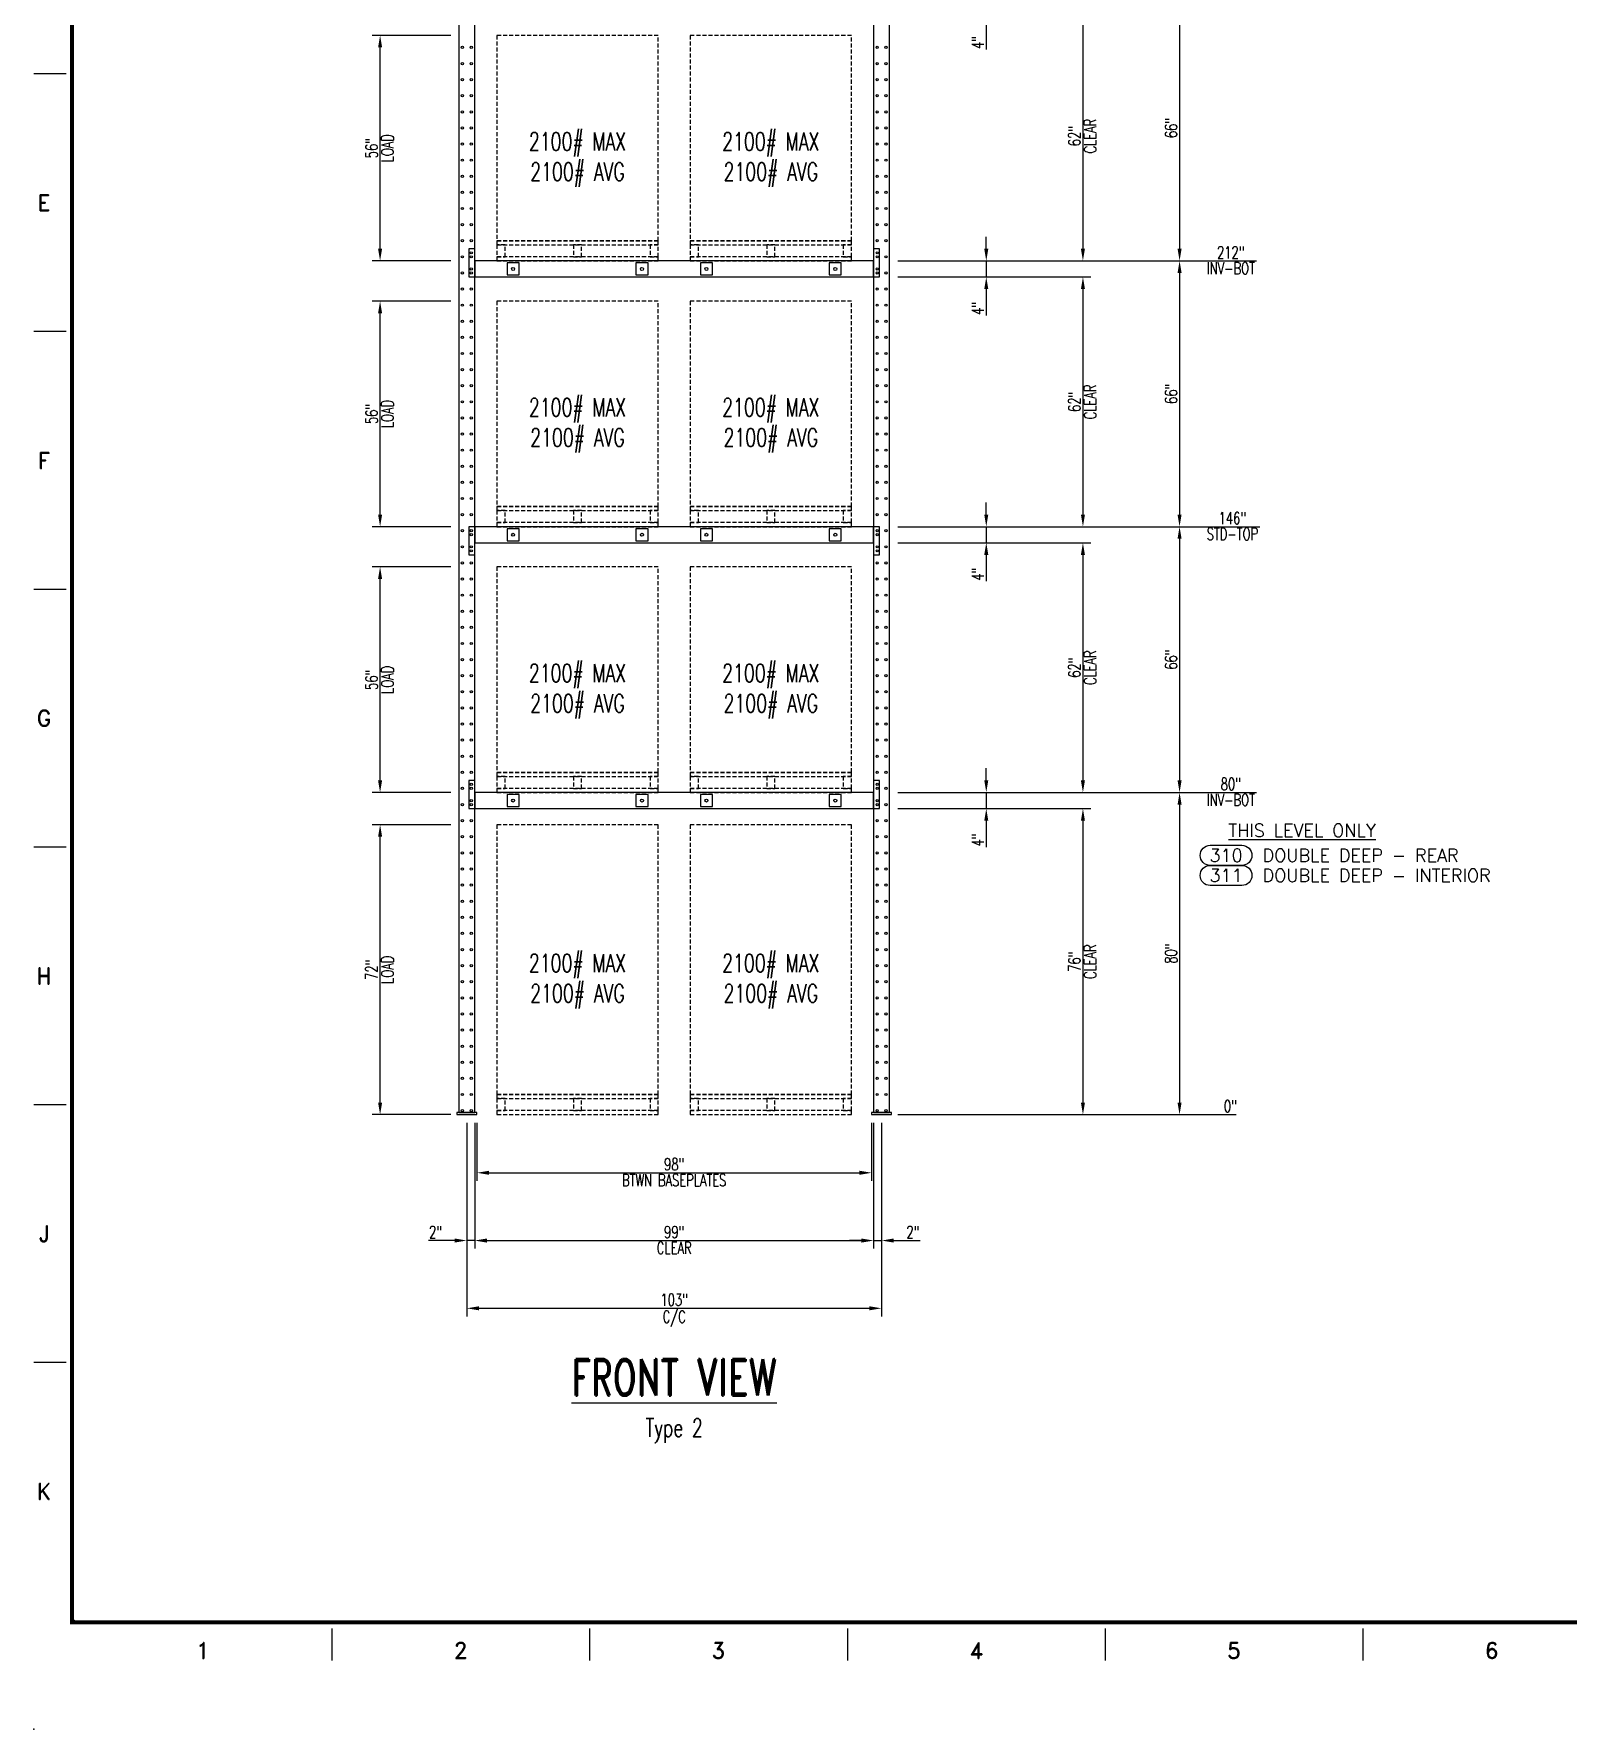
# Model space of a CAD drawing. Extents: x -81 to 963, y -153 to 541.
# Drawn here: x -80.6 to 300.3, y -152.6 to 268.4 of the extents above; entities that cross this region are included whole.
import ezdxf
from ezdxf.enums import TextEntityAlignment as Align

# ---------------------------------------------------------------- set-up
doc = ezdxf.new("R2010")
doc.units = 0
doc.header["$LTSCALE"] = 8
doc.header["$MEASUREMENT"] = 0
doc.linetypes.add('HIDDEN2', pattern=[0.1875, 0.125, -0.0625])
doc.layers.get('DEFPOINTS').update_dxf_attribs({"linetype": 'CONTINUOUS'})
for name, color, linetype in [('BORD', 15, 'CONTINUOUS'), ('FDIM', 2, 'CONTINUOUS'), ('RACKDIM', 7, 'CONTINUOUS'), ('RACKLABEL', 7, 'CONTINUOUS'), ('RACKLOAD', 254, 'HIDDEN2'), ('RACKPALLET', 254, 'HIDDEN2'), ('RACKSHELF', 20, 'CONTINUOUS'), ('RACKUPRIGHT', 180, 'CONTINUOUS'), ('TEXTL', 3, 'CONTINUOUS')]:
    doc.layers.add(name, color=color, linetype=linetype)
doc.styles.add('2thirds', font='romans.shx', dxfattribs={"width": 0.7})
doc.styles.add('DCMARCH', font='stylu.ttf', dxfattribs={"width": 0.75, "oblique": 15})
doc.styles.add('ROMAND', font='ROMAND')
doc.styles.add('SIMPLEX', font='SIMPLEX')
doc.styles.add('TXT06', font='ROMAND', dxfattribs={"bigfont": 'SPECIAL'})
doc.dimstyles.new('2tfrac16', dxfattribs={"dimscale": 32, "dimtxt": 0.0938, "dimasz": 0.0938, "dimexe": 0.0625, "dimexo": 0.0625, "dimgap": 0.01, "dimtad": 1, "dimdec": 4, "dimzin": 1, "dimdsep": 46, "dimlunit": 5, "dimtxsty": '2thirds', "dimcen": 0.0625, "dimclrd": 256, "dimclre": 256, "dimclrt": 256, "dimadec": 0, "dimazin": 0, "dimtfac": 0.75, "dimtdec": 4, "dimtmove": 0, "dimatfit": 0, "dimfxl": 1, "dimtvp": 0.75, "dimfrac": 2, "dimtolj": 1, "dimtzin": 0, "dimarcsym": 0})

# ---------------------------------------------------------------- blocks, each defined once
blk = doc.blocks.new('*D1')
at = {"layer": 'DEFPOINTS', "color": 0}
for p in [(26.87, 0), (129.87, 0), (129.87, -48.08)]:
    blk.add_point(p, dxfattribs=at)
at = {"layer": 'RACKDIM', "lineweight": -2}
for p, q in [((26.87, -2), (26.87, -50.08)), ((129.87, -2), (129.87, -50.08)), ((29.87, -48.08), (126.87, -48.08))]:
    blk.add_line(p, q, dxfattribs=at)
at = {"layer": 'RACKDIM'}
for points in [[(29.87, -47.58), (29.87, -48.58), (26.87, -48.08)], [(126.87, -47.58), (126.87, -48.58), (129.87, -48.08)]]:
    blk.add_solid(points, dxfattribs=at)
at = {"layer": 'RACKDIM', "char_height": 3.002, "attachment_point": 5, "style": '2thirds'}
for s, insert in [('\\A1;103"', (78.37, -45.97)), ('\\A1;C/C', (78.37, -50.69))]:
    blk.add_mtext(s, dxfattribs=dict(at, insert=insert))
blk = doc.blocks.new('*D2')
at = {"layer": 'DEFPOINTS', "color": 0}
for p in [(28.87, 0), (127.87, 0), (127.87, -31.26)]:
    blk.add_point(p, dxfattribs=at)
at = {"layer": 'RACKDIM', "lineweight": -2}
for p, q in [((28.87, -2), (28.87, -33.26)), ((127.87, -2), (127.87, -33.26)), ((31.87, -31.26), (124.87, -31.26))]:
    blk.add_line(p, q, dxfattribs=at)
at = {"layer": 'RACKDIM'}
for points in [[(31.87, -30.75), (31.87, -31.76), (28.87, -31.26)], [(124.87, -30.75), (124.87, -31.76), (127.87, -31.26)]]:
    blk.add_solid(points, dxfattribs=at)
at = {"layer": 'RACKDIM', "char_height": 3.002, "attachment_point": 5, "style": '2thirds'}
for s, insert in [('\\A1;99"', (78.37, -29.15)), ('\\A1;CLEAR', (78.37, -33.08))]:
    blk.add_mtext(s, dxfattribs=dict(at, insert=insert))
blk = doc.blocks.new('*D3')
at = {"layer": 'DEFPOINTS', "color": 0}
for p in [(26.87, 0), (28.87, 0), (26.87, -31.26)]:
    blk.add_point(p, dxfattribs=at)
at = {"layer": 'RACKDIM', "lineweight": -2}
for p, q in [((26.87, -2), (26.87, -33.26)), ((28.87, -2), (28.87, -33.26)), ((23.87, -31.26), (17.33, -31.26)), ((28.87, -31.26), (26.87, -31.26)), ((31.87, -31.26), (34.87, -31.26))]:
    blk.add_line(p, q, dxfattribs=at)
at = {"layer": 'RACKDIM'}
for points in [[(23.87, -30.75), (23.87, -31.76), (26.87, -31.26)], [(31.87, -30.75), (31.87, -31.76), (28.87, -31.26)]]:
    blk.add_solid(points, dxfattribs=at)
at = {"layer": 'RACKDIM', "insert": (19.1, -29.15), "char_height": 3.002, "attachment_point": 5, "style": '2thirds'}
blk.add_mtext('\\A1;2"', dxfattribs=at)
blk = doc.blocks.new('*D4')
at = {"layer": 'DEFPOINTS', "color": 0}
for p in [(127.87, 0), (129.87, 0), (129.87, -31.26)]:
    blk.add_point(p, dxfattribs=at)
at = {"layer": 'RACKDIM', "lineweight": -2}
for p, q in [((127.87, -2), (127.87, -33.26)), ((129.87, -2), (129.87, -33.26)), ((124.87, -31.26), (121.87, -31.26)), ((127.87, -31.26), (129.87, -31.26)), ((132.87, -31.26), (139.42, -31.26))]:
    blk.add_line(p, q, dxfattribs=at)
at = {"layer": 'RACKDIM'}
for points in [[(124.87, -30.75), (124.87, -31.76), (127.87, -31.26)], [(132.87, -30.75), (132.87, -31.76), (129.87, -31.26)]]:
    blk.add_solid(points, dxfattribs=at)
at = {"layer": 'RACKDIM', "insert": (137.65, -29.15), "char_height": 3.002, "attachment_point": 5, "style": '2thirds'}
blk.add_mtext('\\A1;2"', dxfattribs=at)
blk = doc.blocks.new('*D5')
at = {"layer": 'DEFPOINTS', "color": 0}
for p in [(29.37, 0), (127.37, 0), (127.37, -14.43)]:
    blk.add_point(p, dxfattribs=at)
at = {"layer": 'RACKDIM', "lineweight": -2}
for p, q in [((29.37, -2), (29.37, -16.43)), ((127.37, -2), (127.37, -16.43)), ((32.37, -14.43), (124.37, -14.43))]:
    blk.add_line(p, q, dxfattribs=at)
at = {"layer": 'RACKDIM'}
for points in [[(32.37, -13.93), (32.37, -14.93), (29.37, -14.43)], [(124.37, -13.93), (124.37, -14.93), (127.37, -14.43)]]:
    blk.add_solid(points, dxfattribs=at)
at = {"layer": 'RACKDIM', "attachment_point": 5, "style": '2thirds'}
for s, insert, char_height in [('\\A1;98"', (78.37, -12.32), 3.002), ('\\A1;BTWN BASEPLATES', (78.37, -16.25), 3.0016)]:
    blk.add_mtext(s, dxfattribs=dict(at, insert=insert, char_height=char_height))
blk = doc.blocks.new('*D6')
at = {"layer": 'DEFPOINTS', "color": 0}
for p in [(28.87, 0), (132.37, 0), (214.72, 0)]:
    blk.add_point(p, dxfattribs=at)
at = {"layer": 'RACKDIM', "lineweight": -2}
for p, q in [((134.37, 0), (202.71, 0)), ((202.71, 0), (208.72, 0)), ((208.72, 0), (217.94, 0))]:
    blk.add_line(p, q, dxfattribs=at)
at = {"layer": 'RACKDIM', "char_height": 3.002, "attachment_point": 5, "style": '2thirds'}
for s, insert in [('\\A1;0"', (216.49, 2.11)), ('\\A1;', (216.49, -1.82))]:
    blk.add_mtext(s, dxfattribs=dict(at, insert=insert))
blk = doc.blocks.new('*D7')
at = {"layer": 'DEFPOINTS', "color": 0}
for p in [(5.34, 72), (24.87, 72), (24.87, 0)]:
    blk.add_point(p, dxfattribs=at)
at = {"layer": 'RACKDIM', "lineweight": -2}
for p, q in [((22.87, 72), (3.34, 72)), ((5.34, 3), (5.34, 69)), ((22.87, 0), (3.34, 0))]:
    blk.add_line(p, q, dxfattribs=at)
at = {"layer": 'RACKDIM'}
for points in [[(4.84, 69), (5.84, 69), (5.34, 72)], [(4.84, 3), (5.84, 3), (5.34, 0)]]:
    blk.add_solid(points, dxfattribs=at)
at = {"layer": 'RACKDIM', "char_height": 3.002, "attachment_point": 5, "rotation": 89.9998, "style": '2thirds'}
for s, insert in [('\\A1;72"', (3.23, 36)), ('\\A1;LOAD', (7.16, 36))]:
    blk.add_mtext(s, dxfattribs=dict(at, insert=insert))
blk = doc.blocks.new('*D8')
at = {"layer": 'DEFPOINTS', "color": 0}
for p in [(131.87, 80), (131.87, 76), (155.87, 76)]:
    blk.add_point(p, dxfattribs=at)
at = {"layer": 'RACKDIM', "lineweight": -2}
for p, q in [((155.87, 83), (155.87, 86)), ((133.87, 80), (157.87, 80)), ((155.87, 80), (155.87, 76)), ((133.87, 76), (157.87, 76)), ((155.87, 73), (155.87, 66.46))]:
    blk.add_line(p, q, dxfattribs=at)
at = {"layer": 'RACKDIM'}
for points in [[(155.37, 83), (156.37, 83), (155.87, 80)], [(155.37, 73), (156.37, 73), (155.87, 76)]]:
    blk.add_solid(points, dxfattribs=at)
at = {"layer": 'RACKDIM', "insert": (153.76, 68.23), "char_height": 3.002, "attachment_point": 5, "rotation": 89.9998, "style": '2thirds'}
blk.add_mtext('\\A1;4"', dxfattribs=at)
blk = doc.blocks.new('*D9')
at = {"layer": 'DEFPOINTS', "color": 0}
for p in [(131.87, 76), (131.87, 0), (179.87, 0)]:
    blk.add_point(p, dxfattribs=at)
at = {"layer": 'RACKDIM', "lineweight": -2}
for p, q in [((133.87, 76), (181.87, 76)), ((179.87, 73), (179.87, 3)), ((133.87, 0), (181.87, 0))]:
    blk.add_line(p, q, dxfattribs=at)
at = {"layer": 'RACKDIM'}
for points in [[(179.37, 73), (180.37, 73), (179.87, 76)], [(179.37, 3), (180.37, 3), (179.87, 0)]]:
    blk.add_solid(points, dxfattribs=at)
at = {"layer": 'RACKDIM', "char_height": 3.002, "attachment_point": 5, "rotation": 89.9998, "style": '2thirds'}
for s, insert in [('\\A1;76"', (177.76, 38)), ('\\A1;CLEAR', (181.69, 38))]:
    blk.add_mtext(s, dxfattribs=dict(at, insert=insert))
blk = doc.blocks.new('*D10')
at = {"layer": 'DEFPOINTS', "color": 0}
for p in [(131.87, 80), (131.87, 0), (203.87, 0)]:
    blk.add_point(p, dxfattribs=at)
at = {"layer": 'RACKDIM', "lineweight": -2}
for p, q in [((133.87, 80), (205.87, 80)), ((203.87, 77), (203.87, 3)), ((133.87, 0), (205.87, 0))]:
    blk.add_line(p, q, dxfattribs=at)
at = {"layer": 'RACKDIM'}
for points in [[(203.37, 77), (204.37, 77), (203.87, 80)], [(203.37, 3), (204.37, 3), (203.87, 0)]]:
    blk.add_solid(points, dxfattribs=at)
at = {"layer": 'RACKDIM', "insert": (201.76, 40), "char_height": 3.002, "attachment_point": 5, "rotation": 89.9998, "style": '2thirds'}
blk.add_mtext('\\A1;80"', dxfattribs=at)
blk = doc.blocks.new('*D11')
at = {"layer": 'DEFPOINTS', "color": 0}
for p in [(131.87, 80), (209.87, 80), (28.87, 0)]:
    blk.add_point(p, dxfattribs=at)
at = {"layer": 'RACKDIM', "lineweight": -2}
blk.add_line((133.87, 80), (223, 80), dxfattribs=at)
at = {"layer": 'RACKDIM', "attachment_point": 5, "style": '2thirds'}
for s, insert, char_height in [('\\A1;80"', (216.59, 82.11), 3.002), ('\\A1;INV-BOT', (216.59, 78.18), 3.0016)]:
    blk.add_mtext(s, dxfattribs=dict(at, insert=insert, char_height=char_height))
blk = doc.blocks.new('*D12')
at = {"layer": 'DEFPOINTS', "color": 0}
for p in [(5.34, 136), (24.87, 136), (24.87, 80)]:
    blk.add_point(p, dxfattribs=at)
at = {"layer": 'RACKDIM', "lineweight": -2}
for p, q in [((22.87, 136), (3.34, 136)), ((5.34, 83), (5.34, 133)), ((22.87, 80), (3.34, 80))]:
    blk.add_line(p, q, dxfattribs=at)
at = {"layer": 'RACKDIM'}
for points in [[(4.84, 133), (5.84, 133), (5.34, 136)], [(4.84, 83), (5.84, 83), (5.34, 80)]]:
    blk.add_solid(points, dxfattribs=at)
at = {"layer": 'RACKDIM', "char_height": 3.002, "attachment_point": 5, "rotation": 89.9998, "style": '2thirds'}
for s, insert in [('\\A1;56"', (3.23, 108)), ('\\A1;LOAD', (7.16, 108))]:
    blk.add_mtext(s, dxfattribs=dict(at, insert=insert))
blk = doc.blocks.new('*D13')
at = {"layer": 'DEFPOINTS', "color": 0}
for p in [(131.87, 146), (131.87, 142), (155.87, 142)]:
    blk.add_point(p, dxfattribs=at)
at = {"layer": 'RACKDIM', "lineweight": -2}
for p, q in [((155.87, 149), (155.87, 152)), ((133.87, 146), (157.87, 146)), ((155.87, 146), (155.87, 142)), ((133.87, 142), (157.87, 142)), ((155.87, 139), (155.87, 132.46))]:
    blk.add_line(p, q, dxfattribs=at)
at = {"layer": 'RACKDIM'}
for points in [[(155.37, 149), (156.37, 149), (155.87, 146)], [(155.37, 139), (156.37, 139), (155.87, 142)]]:
    blk.add_solid(points, dxfattribs=at)
at = {"layer": 'RACKDIM', "insert": (153.76, 134.23), "char_height": 3.002, "attachment_point": 5, "rotation": 89.9998, "style": '2thirds'}
blk.add_mtext('\\A1;4"', dxfattribs=at)
blk = doc.blocks.new('*D14')
at = {"layer": 'DEFPOINTS', "color": 0}
for p in [(131.87, 142), (131.87, 80), (179.87, 80)]:
    blk.add_point(p, dxfattribs=at)
at = {"layer": 'RACKDIM', "lineweight": -2}
for p, q in [((133.87, 142), (181.87, 142)), ((179.87, 139), (179.87, 83)), ((133.87, 80), (181.87, 80))]:
    blk.add_line(p, q, dxfattribs=at)
at = {"layer": 'RACKDIM'}
for points in [[(179.37, 139), (180.37, 139), (179.87, 142)], [(179.37, 83), (180.37, 83), (179.87, 80)]]:
    blk.add_solid(points, dxfattribs=at)
at = {"layer": 'RACKDIM', "char_height": 3.002, "attachment_point": 5, "rotation": 89.9998, "style": '2thirds'}
for s, insert in [('\\A1;CLEAR', (181.69, 111)), ('\\A1;62"', (177.76, 111))]:
    blk.add_mtext(s, dxfattribs=dict(at, insert=insert))
blk = doc.blocks.new('*D15')
at = {"layer": 'DEFPOINTS', "color": 0}
for p in [(131.87, 146), (131.87, 80), (203.87, 80)]:
    blk.add_point(p, dxfattribs=at)
at = {"layer": 'RACKDIM', "lineweight": -2}
for p, q in [((133.87, 146), (205.87, 146)), ((203.87, 143), (203.87, 83)), ((133.87, 80), (205.87, 80))]:
    blk.add_line(p, q, dxfattribs=at)
at = {"layer": 'RACKDIM'}
for points in [[(203.37, 143), (204.37, 143), (203.87, 146)], [(203.37, 83), (204.37, 83), (203.87, 80)]]:
    blk.add_solid(points, dxfattribs=at)
at = {"layer": 'RACKDIM', "insert": (201.76, 113), "char_height": 3.002, "attachment_point": 5, "rotation": 89.9998, "style": '2thirds'}
blk.add_mtext('\\A1;66"', dxfattribs=at)
blk = doc.blocks.new('*D16')
at = {"layer": 'DEFPOINTS', "color": 0}
for p in [(131.87, 146), (209.87, 146), (28.87, 0)]:
    blk.add_point(p, dxfattribs=at)
at = {"layer": 'RACKDIM', "lineweight": -2}
blk.add_line((133.87, 146), (223.8, 146), dxfattribs=at)
at = {"layer": 'RACKDIM', "attachment_point": 5, "style": '2thirds'}
for s, insert, char_height in [('\\A1;146"', (216.99, 148.11), 3.002), ('\\A1;STD-TOP', (216.99, 144.18), 3.0016)]:
    blk.add_mtext(s, dxfattribs=dict(at, insert=insert, char_height=char_height))
blk = doc.blocks.new('*D17')
at = {"layer": 'DEFPOINTS', "color": 0}
for p in [(5.34, 202), (24.87, 202), (24.87, 146)]:
    blk.add_point(p, dxfattribs=at)
at = {"layer": 'RACKDIM', "lineweight": -2}
for p, q in [((22.87, 202), (3.34, 202)), ((5.34, 149), (5.34, 199)), ((22.87, 146), (3.34, 146))]:
    blk.add_line(p, q, dxfattribs=at)
at = {"layer": 'RACKDIM'}
for points in [[(4.84, 199), (5.84, 199), (5.34, 202)], [(4.84, 149), (5.84, 149), (5.34, 146)]]:
    blk.add_solid(points, dxfattribs=at)
at = {"layer": 'RACKDIM', "char_height": 3.002, "attachment_point": 5, "rotation": 89.9998, "style": '2thirds'}
for s, insert in [('\\A1;LOAD', (7.16, 174)), ('\\A1;56"', (3.23, 174))]:
    blk.add_mtext(s, dxfattribs=dict(at, insert=insert))
blk = doc.blocks.new('*D18')
at = {"layer": 'DEFPOINTS', "color": 0}
for p in [(131.87, 212), (131.87, 208), (155.87, 208)]:
    blk.add_point(p, dxfattribs=at)
at = {"layer": 'RACKDIM', "lineweight": -2}
for p, q in [((155.87, 215), (155.87, 218)), ((133.87, 212), (157.87, 212)), ((155.87, 212), (155.87, 208)), ((133.87, 208), (157.87, 208)), ((155.87, 205), (155.87, 198.46))]:
    blk.add_line(p, q, dxfattribs=at)
at = {"layer": 'RACKDIM'}
for points in [[(155.37, 215), (156.37, 215), (155.87, 212)], [(155.37, 205), (156.37, 205), (155.87, 208)]]:
    blk.add_solid(points, dxfattribs=at)
at = {"layer": 'RACKDIM', "insert": (153.76, 200.23), "char_height": 3.002, "attachment_point": 5, "rotation": 89.9998, "style": '2thirds'}
blk.add_mtext('\\A1;4"', dxfattribs=at)
blk = doc.blocks.new('*D19')
at = {"layer": 'DEFPOINTS', "color": 0}
for p in [(131.87, 208), (131.87, 146), (179.87, 146)]:
    blk.add_point(p, dxfattribs=at)
at = {"layer": 'RACKDIM', "lineweight": -2}
for p, q in [((133.87, 208), (181.87, 208)), ((179.87, 205), (179.87, 149)), ((133.87, 146), (181.87, 146))]:
    blk.add_line(p, q, dxfattribs=at)
at = {"layer": 'RACKDIM'}
for points in [[(179.37, 205), (180.37, 205), (179.87, 208)], [(179.37, 149), (180.37, 149), (179.87, 146)]]:
    blk.add_solid(points, dxfattribs=at)
at = {"layer": 'RACKDIM', "char_height": 3.002, "attachment_point": 5, "rotation": 89.9998, "style": '2thirds'}
for s, insert in [('\\A1;CLEAR', (181.69, 177)), ('\\A1;62"', (177.76, 177))]:
    blk.add_mtext(s, dxfattribs=dict(at, insert=insert))
blk = doc.blocks.new('*D20')
at = {"layer": 'DEFPOINTS', "color": 0}
for p in [(131.87, 212), (131.87, 146), (203.87, 146)]:
    blk.add_point(p, dxfattribs=at)
at = {"layer": 'RACKDIM', "lineweight": -2}
for p, q in [((133.87, 212), (205.87, 212)), ((203.87, 209), (203.87, 149)), ((133.87, 146), (205.87, 146))]:
    blk.add_line(p, q, dxfattribs=at)
at = {"layer": 'RACKDIM'}
for points in [[(203.37, 209), (204.37, 209), (203.87, 212)], [(203.37, 149), (204.37, 149), (203.87, 146)]]:
    blk.add_solid(points, dxfattribs=at)
at = {"layer": 'RACKDIM', "insert": (201.76, 179), "char_height": 3.002, "attachment_point": 5, "rotation": 89.9998, "style": '2thirds'}
blk.add_mtext('\\A1;66"', dxfattribs=at)
blk = doc.blocks.new('*D21')
at = {"layer": 'DEFPOINTS', "color": 0}
for p in [(131.87, 212), (209.87, 212), (28.87, 0)]:
    blk.add_point(p, dxfattribs=at)
at = {"layer": 'RACKDIM', "lineweight": -2}
blk.add_line((133.87, 212), (223, 212), dxfattribs=at)
at = {"layer": 'RACKDIM', "attachment_point": 5, "style": '2thirds'}
for s, insert, char_height in [('\\A1;212"', (216.59, 214.11), 3.002), ('\\A1;INV-BOT', (216.59, 210.18), 3.0016)]:
    blk.add_mtext(s, dxfattribs=dict(at, insert=insert, char_height=char_height))
blk = doc.blocks.new('*D22')
at = {"layer": 'DEFPOINTS', "color": 0}
for p in [(5.34, 268), (24.87, 268), (24.87, 212)]:
    blk.add_point(p, dxfattribs=at)
at = {"layer": 'RACKDIM', "lineweight": -2}
for p, q in [((22.87, 268), (3.34, 268)), ((5.34, 215), (5.34, 265)), ((22.87, 212), (3.34, 212))]:
    blk.add_line(p, q, dxfattribs=at)
at = {"layer": 'RACKDIM'}
for points in [[(4.84, 265), (5.84, 265), (5.34, 268)], [(4.84, 215), (5.84, 215), (5.34, 212)]]:
    blk.add_solid(points, dxfattribs=at)
at = {"layer": 'RACKDIM', "char_height": 3.002, "attachment_point": 5, "rotation": 89.9998, "style": '2thirds'}
for s, insert in [('\\A1;56"', (3.23, 240)), ('\\A1;LOAD', (7.16, 240))]:
    blk.add_mtext(s, dxfattribs=dict(at, insert=insert))
blk = doc.blocks.new('*D23')
at = {"layer": 'DEFPOINTS', "color": 0}
for p in [(131.87, 278), (131.87, 274), (155.87, 274)]:
    blk.add_point(p, dxfattribs=at)
at = {"layer": 'RACKDIM', "lineweight": -2}
for p, q in [((155.87, 281), (155.87, 284)), ((133.87, 278), (157.87, 278)), ((155.87, 278), (155.87, 274)), ((133.87, 274), (157.87, 274)), ((155.87, 271), (155.87, 264.46))]:
    blk.add_line(p, q, dxfattribs=at)
at = {"layer": 'RACKDIM'}
for points in [[(155.37, 281), (156.37, 281), (155.87, 278)], [(155.37, 271), (156.37, 271), (155.87, 274)]]:
    blk.add_solid(points, dxfattribs=at)
at = {"layer": 'RACKDIM', "insert": (153.76, 266.23), "char_height": 3.002, "attachment_point": 5, "rotation": 89.9998, "style": '2thirds'}
blk.add_mtext('\\A1;4"', dxfattribs=at)
blk = doc.blocks.new('*D24')
at = {"layer": 'DEFPOINTS', "color": 0}
for p in [(131.87, 274), (131.87, 212), (179.87, 212)]:
    blk.add_point(p, dxfattribs=at)
at = {"layer": 'RACKDIM', "lineweight": -2}
for p, q in [((133.87, 274), (181.87, 274)), ((179.87, 271), (179.87, 215)), ((133.87, 212), (181.87, 212))]:
    blk.add_line(p, q, dxfattribs=at)
at = {"layer": 'RACKDIM'}
for points in [[(179.37, 271), (180.37, 271), (179.87, 274)], [(179.37, 215), (180.37, 215), (179.87, 212)]]:
    blk.add_solid(points, dxfattribs=at)
at = {"layer": 'RACKDIM', "char_height": 3.002, "attachment_point": 5, "rotation": 89.9998, "style": '2thirds'}
for s, insert in [('\\A1;62"', (177.76, 243)), ('\\A1;CLEAR', (181.69, 243))]:
    blk.add_mtext(s, dxfattribs=dict(at, insert=insert))
blk = doc.blocks.new('*D25')
at = {"layer": 'DEFPOINTS', "color": 0}
for p in [(131.87, 278), (131.87, 212), (203.87, 212)]:
    blk.add_point(p, dxfattribs=at)
at = {"layer": 'RACKDIM', "lineweight": -2}
for p, q in [((133.87, 278), (205.87, 278)), ((203.87, 275), (203.87, 215)), ((133.87, 212), (205.87, 212))]:
    blk.add_line(p, q, dxfattribs=at)
at = {"layer": 'RACKDIM'}
for points in [[(203.37, 275), (204.37, 275), (203.87, 278)], [(203.37, 215), (204.37, 215), (203.87, 212)]]:
    blk.add_solid(points, dxfattribs=at)
at = {"layer": 'RACKDIM', "insert": (201.76, 245), "char_height": 3.002, "attachment_point": 5, "rotation": 89.9998, "style": '2thirds'}
blk.add_mtext('\\A1;66"', dxfattribs=at)
blk = doc.blocks.new('*D26')
at = {"layer": 'DEFPOINTS', "color": 0}
for p in [(131.87, 278), (209.87, 278), (28.87, 0)]:
    blk.add_point(p, dxfattribs=at)
at = {"layer": 'RACKDIM', "lineweight": -2}
blk.add_line((133.87, 278), (223.8, 278), dxfattribs=at)
at = {"layer": 'RACKDIM', "attachment_point": 5, "style": '2thirds'}
for s, insert, char_height in [('\\A1;278"', (216.99, 280.11), 3.002), ('\\A1;STD-TOP', (216.99, 276.18), 3.0016)]:
    blk.add_mtext(s, dxfattribs=dict(at, insert=insert, char_height=char_height))
blk = doc.blocks.new('*D31')
at = {"layer": 'DEFPOINTS', "color": 0}
for p in [(131.87, 342), (209.87, 342), (28.87, 0)]:
    blk.add_point(p, dxfattribs=at)
at = {"layer": 'RACKDIM', "lineweight": -2}
blk.add_line((133.87, 342), (223.8, 342), dxfattribs=at)
at = {"layer": 'RACKDIM', "attachment_point": 5, "style": '2thirds'}
for s, insert, char_height in [('\\A1;342"', (216.99, 344.11), 3.002), ('\\A1;STD-TOP', (216.99, 340.18), 3.0016)]:
    blk.add_mtext(s, dxfattribs=dict(at, insert=insert, char_height=char_height))
blk = doc.blocks.new('*D36')
at = {"layer": 'DEFPOINTS', "color": 0}
for p in [(131.87, 410), (209.87, 410), (28.87, 0)]:
    blk.add_point(p, dxfattribs=at)
at = {"layer": 'RACKDIM', "lineweight": -2}
blk.add_line((133.87, 410), (223.8, 410), dxfattribs=at)
at = {"layer": 'RACKDIM', "attachment_point": 5, "style": '2thirds'}
for s, insert, char_height in [('\\A1;410"', (216.99, 412.11), 3.002), ('\\A1;STD-TOP', (216.99, 408.18), 3.0016)]:
    blk.add_mtext(s, dxfattribs=dict(at, insert=insert, char_height=char_height))
blk = doc.blocks.new('*D43')
at = {"layer": 'DEFPOINTS', "color": 0}
for p in [(-0.66, 482), (24.87, 482), (28.87, 0)]:
    blk.add_point(p, dxfattribs=at)
at = {"layer": 'RACKDIM', "lineweight": -2}
for p, q in [((5.34, 482), (-16.39, 482)), ((11.35, 482), (5.34, 482)), ((22.87, 482), (11.35, 482))]:
    blk.add_line(p, q, dxfattribs=at)
at = {"layer": 'RACKDIM', "char_height": 3.002, "attachment_point": 5, "style": '2thirds'}
for s, insert in [('\\A1;482"', (-8.68, 484.11)), ('\\A1;TOP OF\\PTOP LOAD', (-8.68, 477.68))]:
    blk.add_mtext(s, dxfattribs=dict(at, insert=insert))
blk = doc.blocks.new('sbord_d')
at = {"layer": 'BORD'}
for p, q in [((-0.062, 12), (-0.312, 12)), ((-0.062, 10), (-0.312, 10)), ((-0.062, 8), (-0.312, 8)), ((-0.062, 6), (-0.312, 6)), ((-0.062, 4), (-0.312, 4)), ((-0.062, 2), (-0.312, 2)), ((2, -0.062), (2, -0.312)), ((4, -0.062), (4, -0.312)), ((6, -0.062), (6, -0.312)), ((8, -0.062), (8, -0.312)), ((10, -0.062), (10, -0.312))]:
    blk.add_line(p, q, dxfattribs=at)
at = {"layer": 'BORD', "const_width": 0.0313}
blk.add_lwpolyline([(-0.016, -0.016), (32.016, -0.016), (32.016, 20.016), (-0.016, 20.016)], close=True, dxfattribs=at)
at = {"layer": 'TEXTL'}
for p in [(0, 0), (-0.312, -0.844)]:
    blk.add_point(p, dxfattribs=at)
at = {"layer": 'BORD', "style": 'ROMAND'}
for s, p in [('E', (-0.234, 11)), ('F', (-0.234, 9)), ('G', (-0.234, 7)), ('H', (-0.234, 5)), ('J', (-0.234, 3)), ('K', (-0.234, 1)), ('1', (1, -0.234)), ('2', (3, -0.234)), ('3', (5, -0.234)), ('4', (7, -0.234)), ('5', (9, -0.234)), ('6', (11, -0.234))]:
    blk.add_text(s, height=0.125, dxfattribs=at).set_placement(p, align=Align.MIDDLE)
at = {"layer": 'TEXTL', "flags": 8}
for tag, height, style, p in [('TITLE1', 0.156, 'SIMPLEX', (30.266, 2.776)), ('TITLE2', 0.156, 'SIMPLEX', (30.266, 2.443)), ('CHK', 0.0938, 'SIMPLEX', (29.828, 0.883)), ('APP', 0.0938, 'SIMPLEX', (30.703, 0.883)), ('JOB#', 0.125, 'ROMAND', (30.12, 0.133)), ('SHT', 0.125, 'ROMAND', (31.193, 0.133)), ('REV', 0.125, 'ROMAND', (31.789, 0.133))]:
    blk.add_attdef(tag, text='', height=height, dxfattribs=dict(at, style=style)).set_placement(p, align=Align.MIDDLE)
at = {"layer": 'TEXTL', "style": 'SIMPLEX', "flags": 8}
for tag, height, p in [('CUSTOMER', 0.156, (30.266, 1.697)), ('LOCATION', 0.125, (30.266, 1.364)), ('REVC', 0.0781, (20.259, 0.945)), ('CCHK', 0.0781, (27.255, 0.943)), ('REVB', 0.0781, (20.259, 0.695)), ('BCHK', 0.0781, (27.255, 0.683)), ('REVA', 0.0781, (20.259, 0.445)), ('ACHK', 0.0781, (27.255, 0.443))]:
    blk.add_attdef(tag, text='', height=height, dxfattribs=at).set_placement(p, align=Align.CENTER)
at = {"layer": 'TEXTL', "flags": 8}
for tag, p, height, style in [('REVCDESC', (20.625, 0.943), 0.0781, 'SIMPLEX'), ('REVBDESC', (20.625, 0.683), 0.0781, 'SIMPLEX'), ('REVADESC', (20.625, 0.443), 0.0781, 'SIMPLEX'), ('DWG#', (30.055, -0.566), 0.0938, 'ROMAND')]:
    blk.add_attdef(tag, p, '', height=height, dxfattribs=dict(at, style=style))
at = {"layer": 'TEXTL', "style": 'DCMARCH', "oblique": 15, "width": 0.75, "flags": 8}
for tag, p in [('CBY', (26.755, 0.943)), ('BBY', (26.755, 0.683)), ('ABY', (26.755, 0.443))]:
    blk.add_attdef(tag, text='', height=0.0781, dxfattribs=at).set_placement(p, align=Align.CENTER)
at = {"layer": 'TEXTL', "style": 'SIMPLEX', "flags": 8}
for tag, height, width, p, p2 in [('CAPP', 0.0781, 1.292308, (27.588, 0.944), (27.963, 0.944)), ('CDT', 0.0781, 1.866, (28.071, 0.943), (28.46, 0.943)), ('SCALE', 0.0938, 1.702732, (31.234, 0.837), (31.941, 0.837)), ('BAPP', 0.0781, 1.292308, (27.588, 0.683), (27.963, 0.683)), ('BDT', 0.0781, 1.866, (28.071, 0.683), (28.46, 0.683)), ('DATE', 0.0938, 2.134634, (28.609, 0.462), (29.315, 0.462)), ('CHKDT', 0.0938, 1.555556, (29.484, 0.462), (30.172, 0.462)), ('APPDT', 0.0938, 1.555556, (30.359, 0.462), (31.047, 0.462)), ('PLOT#', 0.0938, 8.555556, (31.234, 0.462), (31.922, 0.462)), ('AAPP', 0.0781, 1.275949, (27.588, 0.443), (27.963, 0.443)), ('ADT', 0.0781, 1.833263, (28.071, 0.443), (28.46, 0.443))]:
    blk.add_attdef(tag, text='', height=height, dxfattribs=dict(at, width=width)).set_placement(p, p2, align=Align.FIT)
at = {"layer": 'TEXTL', "style": 'DCMARCH', "oblique": 15, "width": 0.75, "flags": 8}
blk.add_attdef('DRBY', (28.593, 0.821), '', height=0.125, dxfattribs=at)

msp = doc.modelspace()

# ---------------------------------------------------------------- linework, layer by layer
at = {"layer": 'FDIM'}
for points in [[(211.47976, 61.89621, -1), (211.47976, 66.87981), (219.35676, 66.87981, -1), (219.35676, 61.89621)], [(211.47976, 56.91261, -1), (211.47976, 61.89621), (219.35676, 61.89621, -1), (219.35676, 56.91261)]]:
    msp.add_lwpolyline(points, format="xyb", close=True, dxfattribs=at)
at = {"layer": 'RACKLOAD'}
for points in [[(34.37117, 217), (74.37117, 217), (74.37117, 268), (34.37117, 268), (34.37117, 217)], [(82.37117, 217), (122.37117, 217), (122.37117, 268), (82.37117, 268), (82.37117, 217)], [(34.37117, 151), (74.37117, 151), (74.37117, 202), (34.37117, 202), (34.37117, 151)], [(82.37117, 151), (122.37117, 151), (122.37117, 202), (82.37117, 202), (82.37117, 151)], [(34.37117, 85), (74.37117, 85), (74.37117, 136), (34.37117, 136), (34.37117, 85)], [(82.37117, 85), (122.37117, 85), (122.37117, 136), (82.37117, 136), (82.37117, 85)], [(34.37117, 5), (74.37117, 5), (74.37117, 72), (34.37117, 72), (34.37117, 5)], [(82.37117, 5), (122.37117, 5), (122.37117, 72), (82.37117, 72), (82.37117, 5)]]:
    msp.add_lwpolyline(points, dxfattribs=at)
at = {"layer": 'RACKPALLET'}
for points in [[(34.37117, 216), (74.37117, 216), (74.37117, 217), (34.37117, 217), (34.37117, 216)], [(34.37117, 213), (36.37117, 213), (36.37117, 216), (34.37117, 216), (34.37117, 213)], [(53.37117, 213), (55.37117, 213), (55.37117, 216), (53.37117, 216), (53.37117, 213)], [(72.37117, 213), (74.37117, 213), (74.37117, 216), (72.37117, 216), (72.37117, 213)], [(82.37117, 216), (122.37117, 216), (122.37117, 217), (82.37117, 217), (82.37117, 216)], [(82.37117, 213), (84.37117, 213), (84.37117, 216), (82.37117, 216), (82.37117, 213)], [(101.37117, 213), (103.37117, 213), (103.37117, 216), (101.37117, 216), (101.37117, 213)], [(120.37117, 213), (122.37117, 213), (122.37117, 216), (120.37117, 216), (120.37117, 213)], [(34.37117, 212), (74.37117, 212), (74.37117, 213), (34.37117, 213), (34.37117, 212)], [(82.37117, 212), (122.37117, 212), (122.37117, 213), (82.37117, 213), (82.37117, 212)], [(34.37117, 150), (74.37117, 150), (74.37117, 151), (34.37117, 151), (34.37117, 150)], [(34.37117, 147), (36.37117, 147), (36.37117, 150), (34.37117, 150), (34.37117, 147)], [(53.37117, 147), (55.37117, 147), (55.37117, 150), (53.37117, 150), (53.37117, 147)], [(72.37117, 147), (74.37117, 147), (74.37117, 150), (72.37117, 150), (72.37117, 147)], [(82.37117, 150), (122.37117, 150), (122.37117, 151), (82.37117, 151), (82.37117, 150)], [(82.37117, 147), (84.37117, 147), (84.37117, 150), (82.37117, 150), (82.37117, 147)], [(101.37117, 147), (103.37117, 147), (103.37117, 150), (101.37117, 150), (101.37117, 147)], [(120.37117, 147), (122.37117, 147), (122.37117, 150), (120.37117, 150), (120.37117, 147)], [(34.37117, 146), (74.37117, 146), (74.37117, 147), (34.37117, 147), (34.37117, 146)], [(82.37117, 146), (122.37117, 146), (122.37117, 147), (82.37117, 147), (82.37117, 146)], [(34.37117, 84), (74.37117, 84), (74.37117, 85), (34.37117, 85), (34.37117, 84)], [(82.37117, 84), (122.37117, 84), (122.37117, 85), (82.37117, 85), (82.37117, 84)], [(34.37117, 81), (36.37117, 81), (36.37117, 84), (34.37117, 84), (34.37117, 81)], [(34.37117, 80), (74.37117, 80), (74.37117, 81), (34.37117, 81), (34.37117, 80)], [(53.37117, 81), (55.37117, 81), (55.37117, 84), (53.37117, 84), (53.37117, 81)], [(72.37117, 81), (74.37117, 81), (74.37117, 84), (72.37117, 84), (72.37117, 81)], [(82.37117, 81), (84.37117, 81), (84.37117, 84), (82.37117, 84), (82.37117, 81)], [(82.37117, 80), (122.37117, 80), (122.37117, 81), (82.37117, 81), (82.37117, 80)], [(101.37117, 81), (103.37117, 81), (103.37117, 84), (101.37117, 84), (101.37117, 81)], [(120.37117, 81), (122.37117, 81), (122.37117, 84), (120.37117, 84), (120.37117, 81)], [(34.37117, 4), (74.37117, 4), (74.37117, 5), (34.37117, 5), (34.37117, 4)], [(82.37117, 4), (122.37117, 4), (122.37117, 5), (82.37117, 5), (82.37117, 4)], [(34.37117, 1), (36.37117, 1), (36.37117, 4), (34.37117, 4), (34.37117, 1)], [(34.37117, 0), (74.37117, 0), (74.37117, 1), (34.37117, 1), (34.37117, 0)], [(53.37117, 1), (55.37117, 1), (55.37117, 4), (53.37117, 4), (53.37117, 1)], [(72.37117, 1), (74.37117, 1), (74.37117, 4), (72.37117, 4), (72.37117, 1)], [(82.37117, 1), (84.37117, 1), (84.37117, 4), (82.37117, 4), (82.37117, 1)], [(82.37117, 0), (122.37117, 0), (122.37117, 1), (82.37117, 1), (82.37117, 0)], [(101.37117, 1), (103.37117, 1), (103.37117, 4), (101.37117, 4), (101.37117, 1)], [(120.37117, 1), (122.37117, 1), (122.37117, 4), (120.37117, 4), (120.37117, 1)]]:
    msp.add_lwpolyline(points, dxfattribs=at)
at = {"layer": 'RACKSHELF'}
for points in [[(27.37117, 208), (28.87117, 208), (28.87117, 215), (27.37117, 215), (27.37117, 208)], [(127.87117, 208), (129.37117, 208), (129.37117, 215), (127.87117, 215), (127.87117, 208)], [(28.87117, 208), (127.87117, 208), (127.87117, 212), (28.87117, 212), (28.87117, 208)], [(36.87117, 208.5), (39.87117, 208.5), (39.87117, 211.5), (36.87117, 211.5), (36.87117, 208.5)], [(68.87117, 208.5), (71.87117, 208.5), (71.87117, 211.5), (68.87117, 211.5), (68.87117, 208.5)], [(84.87117, 208.5), (87.87117, 208.5), (87.87117, 211.5), (84.87117, 211.5), (84.87117, 208.5)], [(116.87117, 208.5), (119.87117, 208.5), (119.87117, 211.5), (116.87117, 211.5), (116.87117, 208.5)], [(27.37117, 139), (28.87117, 139), (28.87117, 146), (27.37117, 146), (27.37117, 139)], [(28.87117, 142), (127.87117, 142), (127.87117, 146), (28.87117, 146), (28.87117, 142)], [(36.87117, 142.5), (39.87117, 142.5), (39.87117, 145.5), (36.87117, 145.5), (36.87117, 142.5)], [(68.87117, 142.5), (71.87117, 142.5), (71.87117, 145.5), (68.87117, 145.5), (68.87117, 142.5)], [(84.87117, 142.5), (87.87117, 142.5), (87.87117, 145.5), (84.87117, 145.5), (84.87117, 142.5)], [(116.87117, 142.5), (119.87117, 142.5), (119.87117, 145.5), (116.87117, 145.5), (116.87117, 142.5)], [(127.87117, 139), (129.37117, 139), (129.37117, 146), (127.87117, 146), (127.87117, 139)], [(27.37117, 76), (28.87117, 76), (28.87117, 83), (27.37117, 83), (27.37117, 76)], [(28.87117, 76), (127.87117, 76), (127.87117, 80), (28.87117, 80), (28.87117, 76)], [(127.87117, 76), (129.37117, 76), (129.37117, 83), (127.87117, 83), (127.87117, 76)], [(36.87117, 76.5), (39.87117, 76.5), (39.87117, 79.5), (36.87117, 79.5), (36.87117, 76.5)], [(68.87117, 76.5), (71.87117, 76.5), (71.87117, 79.5), (68.87117, 79.5), (68.87117, 76.5)], [(84.87117, 76.5), (87.87117, 76.5), (87.87117, 79.5), (84.87117, 79.5), (84.87117, 76.5)], [(116.87117, 76.5), (119.87117, 76.5), (119.87117, 79.5), (116.87117, 79.5), (116.87117, 76.5)]]:
    msp.add_lwpolyline(points, dxfattribs=at)
for centre, radius in [((27.96492, 214), 0.28125), ((27.96492, 213), 0.28125), ((128.77742, 214), 0.28125), ((128.77742, 213), 0.28125), ((27.96492, 210), 0.28125), ((27.96492, 209), 0.28125), ((38.37117, 210), 0.375), ((70.37117, 210), 0.375), ((86.37117, 210), 0.375), ((118.37117, 210), 0.375), ((128.77742, 210), 0.28125), ((128.77742, 209), 0.28125), ((27.96492, 145), 0.28125), ((27.96492, 144), 0.28125), ((38.37117, 144), 0.375), ((70.37117, 144), 0.375), ((86.37117, 144), 0.375), ((118.37117, 144), 0.375), ((128.77742, 145), 0.28125), ((128.77742, 144), 0.28125), ((27.96492, 141), 0.28125), ((27.96492, 140), 0.28125), ((128.77742, 141), 0.28125), ((128.77742, 140), 0.28125), ((27.96492, 82), 0.28125), ((27.96492, 81), 0.28125), ((128.77742, 82), 0.28125), ((128.77742, 81), 0.28125), ((27.96492, 78), 0.28125), ((27.96492, 77), 0.28125), ((38.37117, 78), 0.375), ((70.37117, 78), 0.375), ((86.37117, 78), 0.375), ((118.37117, 78), 0.375), ((128.77742, 78), 0.28125), ((128.77742, 77), 0.28125)]:
    msp.add_circle(centre, radius, dxfattribs=at)
at = {"layer": 'RACKUPRIGHT'}
for points in [[(24.87117, 0.5), (28.87117, 0.5), (28.87117, 410), (24.87117, 410), (24.87117, 0.5)], [(127.87117, 0.5), (131.87117, 0.5), (131.87117, 410), (127.87117, 410), (127.87117, 0.5)], [(24.37117, 0), (29.37117, 0), (29.37117, 0.5), (24.37117, 0.5), (24.37117, 0)], [(127.37117, 0), (132.37117, 0), (132.37117, 0.5), (127.37117, 0.5), (127.37117, 0)]]:
    msp.add_lwpolyline(points, dxfattribs=at)
for centre in [(25.77742, 265), (27.96492, 265), (128.77742, 265), (130.96492, 265), (25.77742, 261), (27.96492, 261), (128.77742, 261), (130.96492, 261), (25.77742, 257), (27.96492, 257), (128.77742, 257), (130.96492, 257), (25.77742, 253), (27.96492, 253), (128.77742, 253), (130.96492, 253), (25.77742, 249), (27.96492, 249), (128.77742, 249), (130.96492, 249), (25.77742, 245), (27.96492, 245), (128.77742, 245), (130.96492, 245), (25.77742, 241), (27.96492, 241), (128.77742, 241), (130.96492, 241), (25.77742, 237), (27.96492, 237), (128.77742, 237), (130.96492, 237), (25.77742, 233), (27.96492, 233), (128.77742, 233), (130.96492, 233), (25.77742, 229), (27.96492, 229), (128.77742, 229), (130.96492, 229), (25.77742, 225), (27.96492, 225), (128.77742, 225), (130.96492, 225), (25.77742, 221), (27.96492, 221), (128.77742, 221), (130.96492, 221), (25.77742, 217), (27.96492, 217), (128.77742, 217), (130.96492, 217), (25.77742, 213), (27.96492, 213), (128.77742, 213), (130.96492, 213), (25.77742, 209), (27.96492, 209), (128.77742, 209), (130.96492, 209), (25.77742, 205), (27.96492, 205), (128.77742, 205), (130.96492, 205), (25.77742, 201), (27.96492, 201), (128.77742, 201), (130.96492, 201), (25.77742, 197), (27.96492, 197), (128.77742, 197), (130.96492, 197), (25.77742, 193), (27.96492, 193), (128.77742, 193), (130.96492, 193), (25.77742, 189), (25.77742, 185), (27.96492, 189), (27.96492, 185), (128.77742, 189), (128.77742, 185), (130.96492, 189), (130.96492, 185), (25.77742, 181), (27.96492, 181), (128.77742, 181), (130.96492, 181), (25.77742, 177), (27.96492, 177), (128.77742, 177), (130.96492, 177), (25.77742, 173), (27.96492, 173), (128.77742, 173), (130.96492, 173), (25.77742, 169), (27.96492, 169), (128.77742, 169), (130.96492, 169), (25.77742, 165), (27.96492, 165), (128.77742, 165), (130.96492, 165), (25.77742, 161), (27.96492, 161), (128.77742, 161), (130.96492, 161), (25.77742, 157), (27.96492, 157), (128.77742, 157), (130.96492, 157), (25.77742, 153), (27.96492, 153), (128.77742, 153), (130.96492, 153), (25.77742, 149), (27.96492, 149), (128.77742, 149), (130.96492, 149), (25.77742, 145), (27.96492, 145), (128.77742, 145), (130.96492, 145), (25.77742, 141), (27.96492, 141), (128.77742, 141), (130.96492, 141), (25.77742, 137), (27.96492, 137), (128.77742, 137), (130.96492, 137), (25.77742, 133), (27.96492, 133), (128.77742, 133), (130.96492, 133), (25.77742, 129), (27.96492, 129), (128.77742, 129), (130.96492, 129), (25.77742, 125), (27.96492, 125), (128.77742, 125), (130.96492, 125), (25.77742, 121), (27.96492, 121), (128.77742, 121), (130.96492, 121), (25.77742, 117), (27.96492, 117), (128.77742, 117), (130.96492, 117), (25.77742, 113), (27.96492, 113), (128.77742, 113), (130.96492, 113), (25.77742, 109), (25.77742, 105), (27.96492, 109), (27.96492, 105), (128.77742, 109), (128.77742, 105), (130.96492, 109), (130.96492, 105), (25.77742, 101), (27.96492, 101), (128.77742, 101), (130.96492, 101), (25.77742, 97), (27.96492, 97), (128.77742, 97), (130.96492, 97), (25.77742, 93), (27.96492, 93), (128.77742, 93), (130.96492, 93), (25.77742, 89), (27.96492, 89), (128.77742, 89), (130.96492, 89), (25.77742, 85), (27.96492, 85), (128.77742, 85), (130.96492, 85), (25.77742, 81), (27.96492, 81), (128.77742, 81), (130.96492, 81), (25.77742, 77), (27.96492, 77), (128.77742, 77), (130.96492, 77), (25.77742, 73), (27.96492, 73), (128.77742, 73), (130.96492, 73), (25.77742, 69), (27.96492, 69), (128.77742, 69), (130.96492, 69), (25.77742, 65), (27.96492, 65), (128.77742, 65), (130.96492, 65), (25.77742, 61), (27.96492, 61), (128.77742, 61), (130.96492, 61), (25.77742, 57), (27.96492, 57), (128.77742, 57), (130.96492, 57), (25.77742, 53), (27.96492, 53), (128.77742, 53), (130.96492, 53), (25.77742, 49), (27.96492, 49), (128.77742, 49), (130.96492, 49), (25.77742, 45), (27.96492, 45), (128.77742, 45), (130.96492, 45), (25.77742, 41), (27.96492, 41), (128.77742, 41), (130.96492, 41), (25.77742, 37), (27.96492, 37), (128.77742, 37), (130.96492, 37), (25.77742, 33), (27.96492, 33), (128.77742, 33), (130.96492, 33), (25.77742, 29), (25.77742, 25), (27.96492, 29), (27.96492, 25), (128.77742, 29), (128.77742, 25), (130.96492, 29), (130.96492, 25), (25.77742, 21), (27.96492, 21), (128.77742, 21), (130.96492, 21), (25.77742, 17), (27.96492, 17), (128.77742, 17), (130.96492, 17), (25.77742, 13), (27.96492, 13), (128.77742, 13), (130.96492, 13), (25.77742, 9), (27.96492, 9), (128.77742, 9), (130.96492, 9), (25.77742, 5), (27.96492, 5), (128.77742, 5), (130.96492, 5), (25.77742, 1), (27.96492, 1), (128.77742, 1), (130.96492, 1)]:
    msp.add_circle(centre, 0.28125, dxfattribs=at)

# ---------------------------------------------------------------- block references
at = {"layer": 'RACKLOAD', "xscale": 32, "yscale": 32, "zscale": 32}
msp.add_blockref('sbord_d', (-70.6259, -125.56669), dxfattribs=at)

# ---------------------------------------------------------------- texts
at = {"layer": 'FDIM', "style": 'SIMPLEX'}
for s, p in [('%%UTHIS LEVEL ONLY', (215.97899, 70.58541)), ('DOUBLE DEEP - REAR', (224.48238, 64.38801)), ('DOUBLE DEEP - INTERIOR', (224.48238, 59.40441))]:
    msp.add_text(s, height=3.2, dxfattribs=at).set_placement(p, align=Align.MIDDLE_LEFT)
for s, p in [('310', (215.41826, 64.38801)), ('311', (215.41826, 59.40441))]:
    msp.add_text(s, height=3.2, dxfattribs=at).set_placement(p, align=Align.MIDDLE)
at = {"layer": 'RACKLABEL', "style": 'TXT06', "width": 0.7}
msp.add_text('%%uFRONT VIEW', height=9, dxfattribs=at).set_placement((78.37117, -69.72582), align=Align.CENTER)
at = {"layer": 'RACKLABEL', "insert": (78.37117, -78.47582), "char_height": 4.5, "width": 100, "attachment_point": 5, "style": '2thirds'}
msp.add_mtext('Type 2', dxfattribs=at)
at = {"layer": 'RACKLOAD', "char_height": 4.5, "width": 40, "attachment_point": 5, "style": '2thirds'}
for insert in [(54.37117, 237.14286), (102.37117, 237.14286), (54.37117, 171.14286), (102.37117, 171.14286), (54.37117, 105.14286), (102.37117, 105.14286), (54.37117, 33.14286), (102.37117, 33.14286)]:
    msp.add_mtext('2100# MAX 2100# AVG', dxfattribs=dict(at, insert=insert))

# ---------------------------------------------------------------- dimensions: what is measured, and where the dimension line sits
at = {"layer": 'RACKDIM'}
for feature_location, offset, origin, text, picture, middle in [((24.87117, 482), (-25.53063, 0.00007), (28.87117, 0), '<>\\XTOP OF\\PTOP LOAD', '*D43', (-8.68356, 482.00007)), ((131.87117, 410), (78, 0), (28.87117, 0), '<>\\XSTD-TOP', '*D36', (216.9948, 410)), ((131.87117, 342), (78, 0), (28.87117, 0), '<>\\XSTD-TOP', '*D31', (216.9948, 342)), ((131.87117, 278), (78, 0), (28.87117, 0), '<>\\XSTD-TOP', '*D26', (216.9948, 278)), ((131.87117, 212), (78, 0), (28.87117, 0), '<>\\XINV-BOT', '*D21', (216.59459, 212)), ((131.87117, 146), (78, 0), (28.87117, 0), '<>\\XSTD-TOP', '*D16', (216.9948, 146)), ((131.87117, 80), (78, 0), (28.87117, 0), '<>\\XINV-BOT', '*D11', (216.59459, 80)), ((132.3711732622, 0.0000000001), (82.3492922784, -0.0002822715), (28.8711732622, 0.0000000001), '<>\\X   ', '*D6', (216.491238874, -0.0002822714))]:
    dim = msp.add_ordinate_dim(feature_location=feature_location, offset=offset, dtype=0, origin=origin, text=text, dimstyle='2tfrac16', override={"dimpost": '"'}, dxfattribs=at)
    dim.commit()
    dim.dimension.update_dxf_attribs({"geometry": picture, "text_midpoint": middle})
for base, p1, p2, picture, middle in [((155.87116, 273.99991), (131.87117, 278), (131.87117, 274), '*D23', (153.76446, 266.22595)), ((203.87093, 211.99974), (131.87117, 278), (131.87117, 212), '*D25', (201.76439, 244.99974)), ((155.87116, 207.99991), (131.87117, 212), (131.87117, 208), '*D18', (153.76446, 200.22595)), ((203.87093, 145.99974), (131.87117, 212), (131.87117, 146), '*D20', (201.76439, 178.99974)), ((155.87116, 141.99991), (131.87117, 146), (131.87117, 142), '*D13', (153.76446, 134.22595)), ((203.87093, 79.99974), (131.87117, 146), (131.87117, 80), '*D15', (201.76439, 112.99974)), ((155.87116, 75.99991), (131.87117, 80), (131.87117, 76), '*D8', (153.76446, 68.22595)), ((203.87088, -0.00026), (131.87117, 80), (131.87117, 0), '*D10', (201.76436, 39.99974))]:
    dim = msp.add_linear_dim(base=base, p1=p1, p2=p2, angle=269.9997895, dimstyle='2tfrac16', override={"dimpost": '"'}, dxfattribs=at)
    dim.commit()
    dim.dimension.update_dxf_attribs({"geometry": picture, "text_midpoint": middle})
for base, p1, p2, text, picture, middle in [((179.87093, 211.99982), (131.87117, 274), (131.87117, 212), '<>\\XCLEAR', '*D24', (179.87104, 242.99982)), ((5.34073, 268.00007), (24.87117, 212), (24.87117, 268), '<>\\XLOAD', '*D22', (5.34063, 240.00007)), ((179.87093, 145.99982), (131.87117, 208), (131.87117, 146), '<>\\XCLEAR', '*D19', (179.87104, 176.99982)), ((5.34073, 202.00007), (24.87117, 146), (24.87117, 202), '<>\\XLOAD', '*D17', (5.34063, 174.00007)), ((179.87093, 79.99982), (131.87117, 142), (131.87117, 80), '<>\\XCLEAR', '*D14', (179.87104, 110.99982)), ((5.34073, 136.00007), (24.87117, 80), (24.87117, 136), '<>\\XLOAD', '*D12', (5.34063, 108.00007)), ((179.87088, -0.00018), (131.87117, 76), (131.87117, 0), '<>\\XCLEAR', '*D9', (179.87102, 37.99982)), ((5.34079, 72.00007), (24.87117, 0), (24.87117, 72), '<>\\XLOAD', '*D7', (5.34066, 36.00007))]:
    dim = msp.add_linear_dim(base=base, p1=p1, p2=p2, angle=269.9997895, text=text, dimstyle='2tfrac16', override={"dimpost": '"'}, dxfattribs=at)
    dim.commit()
    dim.dimension.update_dxf_attribs({"geometry": picture, "text_midpoint": middle})
for base, p1, p2, picture, middle in [((26.87117, -31.25505), (28.87117, 0), (26.87117, 0), '*D3', (19.0972, -29.14838)), ((129.87117, -31.25505), (127.87117, 0), (129.87117, 0), '*D4', (137.64515, -29.14838))]:
    dim = msp.add_linear_dim(base=base, p1=p1, p2=p2, dimstyle='2tfrac16', override={"dimpost": '"'}, dxfattribs=at)
    dim.commit()
    dim.dimension.update_dxf_attribs({"geometry": picture, "text_midpoint": middle})
for base, p1, p2, text, picture, middle in [((129.87117, -48.07864), (26.87117, 0), (129.87117, 0), '<>\\XC/C', '*D1', (78.37117, -48.07864)), ((127.87117, -31.25505), (28.87117, 0), (127.87117, 0), '<>\\XCLEAR', '*D2', (78.37117, -31.25505)), ((127.37117, -14.43145), (29.37117, 0), (127.37117, 0), '<>\\XBTWN BASEPLATES', '*D5', (78.37117, -14.43145))]:
    dim = msp.add_linear_dim(base=base, p1=p1, p2=p2, text=text, dimstyle='2tfrac16', override={"dimpost": '"'}, dxfattribs=at)
    dim.commit()
    dim.dimension.update_dxf_attribs({"geometry": picture, "text_midpoint": middle})

doc.saveas('drawing.dxf')
